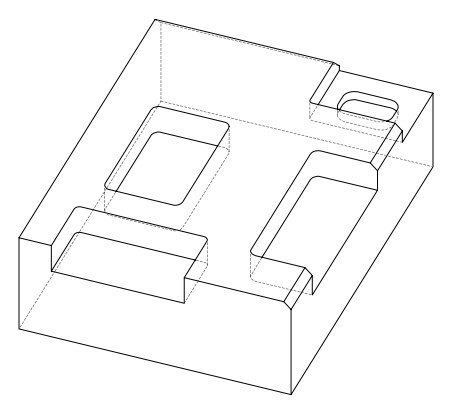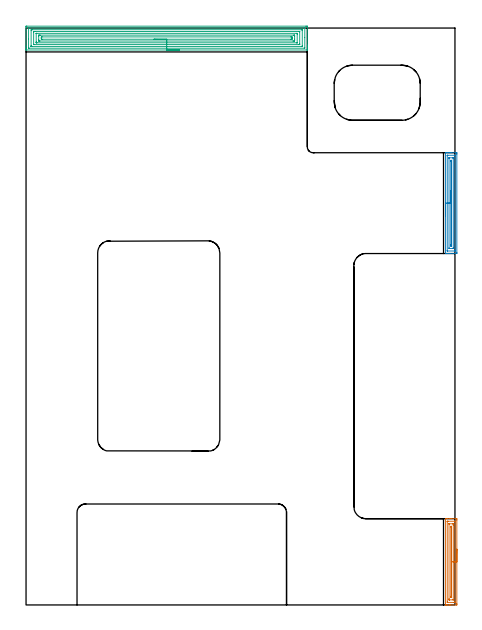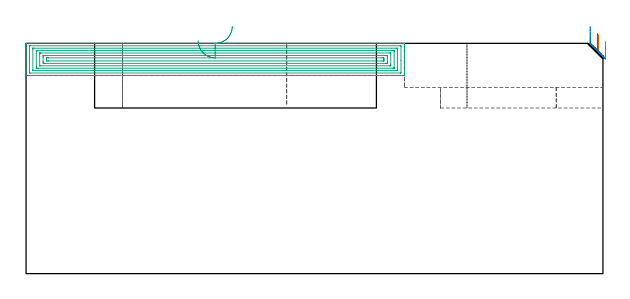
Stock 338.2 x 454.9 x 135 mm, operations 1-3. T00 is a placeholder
(PLAN: 8 operations, 4 tool changes, 242.4 min)
(1 AREA_MILL | FG_CHAMFER_SURFACE | UGT0205_001 | 2.35 min | 2975 mm3)
(2 AREA_MILL_1 | FG_CHAMFER_SURFACE_1 | UGT0205_001 | 2.72 min | 3660 mm3)
(3 AREA_MILL_2 | FG_CHAMFER_SURFACE_2 | UGT0205_001 | 12.74 min | 40567 mm3)
(4 MILL_CORNER_NOTCH_RECTANGULAR | CORNER_NOTCH_RECTANGULAR | NXT0201_009 | Follow Part, ap 2, ae 75% | 60.61 min | 294671 mm3)
(5 MILL_RECTANGULAR_POCKET | POCKET_RECTANGULAR_STRAIGHT | UGT0201_006 | Follow Part, ap 7, ae 75% | 0.74 min | 33139 mm3)
(6 MILL_RECTANGULAR_POCKET_1 | POCKET_RECTANGULAR_STRAIGHT_1 | NXT0201_012 | Follow Part, ap 4, ae 75% | 27.1 min | 602732 mm3)
(7 MILL_SLOT | SLOT_PARTIAL_RECTANGULAR | NXT0201_012 | Follow Part, ap 4, ae 75% | 60.02 min | 629794 mm3)
(8 MILL_SLOT_1 | SLOT_PARTIAL_RECTANGULAR_1 | NXT0201_011 | Follow Part, ap 3, ae 75% | 76.08 min | 497582 mm3)
(TOOL UGT0205_001 | Chamfer Mill 20 x 3 x 45 deg. | D20 FL50 Z2)
(TOOL NXT0201_009 | ENDMILL 8mm [2P460-0800-NA 1630] | D8 FL26 Z6)
(TOOL UGT0201_006 | End Mill 28 mm | D28 FL25 Z2)
(TOOL NXT0201_012 | ENDMILL 16mm [2P460-1600-NA 1630] | D16 FL38 Z6)
(TOOL NXT0201_011 | ENDMILL 12mm [2P460-1200-NA 1630] | D12 FL38 Z6)
(OP 1 AREA_MILL)
G17 G21 G94 G90
T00 M6
G54
G17 G0 G90 X339.7 Y44. S1061 M3
G43 Z145. H0
Z136.
G94 G1 Y43.962 Z135.128 F250.
Y43.848 Z134.263
Y43.659 Z133.412
Y43.397 Z132.58
Y43.063 Z131.774
Y42.66 Z131.
Y42.192 Z130.264
Y41.66 Z129.572
Y41.071 Z128.929
Y40.428 Z128.34
Y39.736 Z127.808
Y39. Z127.34
Y38.226 Z126.937
Y37.42 Z126.603
Y36.588 Z126.341
Y35.737 Z126.152
Y34.872 Z126.038
Y34. Z126.
Y0.96
X339.699 Y0.586 Z126.001
X339.694 Y0.075 Z126.003
X339.691 Y0.008 Z126.006
X339.186 Y0. Z126.51
X334.757 Z130.937
X334.15 Z131.547
X333.871 Z131.826
X332.099 Z133.596
X331.542 Z134.157
X331.023 Z134.676
X330.722 Z134.969
X330.703 Y0.008 Z134.988
X330.7 Y0.14 Z135.
Y67.86
X330.704 Y67.947 Z134.99
X330.718 Y67.976 Z134.974
X330.737 Y67.99 Z134.955
X331.023 Y68. Z134.676
X331.542 Z134.157
X332.099 Z133.596
X334.15 Z131.547
X334.757 Z130.937
X335.22 Z130.476
X338.883 Z126.814
X339.186 Y67.997 Z126.51
X339.691 Y67.992 Z126.005
X339.694 Y67.925 Z126.003
X339.699 Y67.414 Z126.001
X339.7 Y66.898 Z126.
Y34.
X338.286 Z127.414
Y2.383
X338.285 Y2.149 Z127.415
X338.283 Y2.04 Z127.417
X338.28 Y2.015 Z127.42
X338.278 Y2.01 Z127.422
X338.25 Y2.007 Z127.45
X338.146 Y2.003 Z127.554
X337.78 Y2. Z127.92
X337.415 Z128.285
X332.465 Y2.001 Z133.235
X332.242 Y2.004 Z133.458
X332.158 Y2.007 Z133.542
X332.126 Y2.01 Z133.574
X332.121 Y2.046 Z133.579
X332.114 Y2.368 Z133.586
Y65.617
X332.115 Y65.851 Z133.585
X332.117 Y65.96 Z133.583
X332.12 Y65.985 Z133.58
X332.122 Y65.99 Z133.578
X332.15 Y65.993 Z133.55
X332.254 Y65.997 Z133.446
X332.62 Y66. Z133.08
X332.985 Z132.715
X337.935 Z127.765
X338.158 Y65.997 Z127.542
X338.242 Y65.993 Z127.458
X338.274 Y65.991 Z127.426
X338.279 Y65.954 Z127.421
X338.286 Y65.632 Z127.414
Y34.
X336.872 Z128.828
X336.871 Y4.15 Z128.829
X336.87 Y4.064 Z128.83
X336.867 Y4.023 Z128.833
X336.864 Y4.01 Z128.836
X336.827 Y4.007 Z128.873
X336.677 Y4.001 Z129.023
X333.871 Y4. Z131.829
X333.722 Y4.001 Z131.978
X333.623 Y4.005 Z132.077
X333.546 Y4.01 Z132.154
X333.535 Y4.021 Z132.165
X333.533 Y4.036 Z132.167
X333.53 Y4.15 Z132.17
X333.529 Y4.494 Z132.171
X333.528 Y5.041 Z132.172
X333.529 Y63.85 Z132.171
X333.53 Y63.936 Z132.17
X333.533 Y63.977 Z132.167
X333.536 Y63.99 Z132.164
X333.573 Y63.993 Z132.127
X333.723 Y63.999 Z131.977
X336.529 Y64. Z129.171
X336.678 Y63.999 Z129.022
X336.777 Y63.995 Z128.923
X336.855 Y63.99 Z128.845
X336.865 Y63.979 Z128.835
X336.867 Y63.964 Z128.833
X336.87 Y63.85 Z128.83
X336.871 Y63.505 Z128.829
X336.872 Y62.959 Z128.828
Y34.
X335.457 Z130.243
Y6.305
X335.456 Y6.121 Z130.244
X335.452 Y6.033 Z130.248
X335.45 Y6.011 Z130.25
X335.434 Y6.008 Z130.266
X335.388 Y6.004 Z130.312
X335.2 Y6.002 Z130.5
X335.012 Y6.004 Z130.688
X334.966 Y6.008 Z130.734
X334.95 Y6.011 Z130.75
X334.948 Y6.034 Z130.752
X334.946 Y6.119 Z130.754
X334.943 Y6.636 Z130.757
Y6.823
Y61.364
X334.945 Y61.879 Z130.755
X334.948 Y61.967 Z130.752
X334.95 Y61.989 Z130.75
X334.966 Y61.992 Z130.734
X335.012 Y61.996 Z130.688
X335.2 Y61.998 Z130.5
X335.388 Y61.996 Z130.312
X335.434 Y61.992 Z130.266
X335.45 Y61.989 Z130.25
X335.452 Y61.967 Z130.248
X335.454 Y61.881 Z130.246
X335.457 Y61.364 Z130.243
Y61.177
Y34.
Y33.128 Z130.281
Y32.264 Z130.395
Y31.412 Z130.583
Y30.58 Z130.846
Y29.774 Z131.18
Y29. Z131.582
Y28.264 Z132.051
Y27.572 Z132.582
Y26.929 Z133.172
Y26.34 Z133.815
Y25.809 Z134.507
Y25.34 Z135.243
Y24.937 Z136.016
Y24.603 Z136.822
Y24.341 Z137.654
Y24.152 Z138.506
Y24.038 Z139.371
Y24. Z140.243
G0 Z145.
M5
M2
(OP 2 AREA_MILL_1)
G17 G21 G94 G90
T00 M6
G54
G17 G0 G90 X330.7 Y306.85 S1061 M3
G43 Z145. H0
G94 G1 Y306.888 Z144.128 F250.
Y307.002 Z143.263
Y307.191 Z142.412
Y307.453 Z141.58
Y307.787 Z140.774
Y308.19 Z140.
Y308.659 Z139.264
Y309.19 Z138.572
Y309.779 Z137.929
Y310.422 Z137.339
Y311.114 Z136.808
Y311.85 Z136.34
Y312.624 Z135.937
Y313.43 Z135.603
Y314.262 Z135.341
Y315.114 Z135.152
Y315.978 Z135.038
Y316.85 Z135.
Y356.47
X330.703 Y356.592 Z134.988
X330.721 Y356.6 Z134.97
X331.001 Z134.698
X331.733 Z133.966
X332.466 Z133.233
X332.985 Z132.711
X333.245 Z132.452
X333.871 Z131.826
X334.131 Z131.566
X334.757 Z130.937
X335.197 Z130.497
X338.873 Z126.823
X339.187 Y356.597 Z126.51
X339.691 Y356.592 Z126.005
X339.694 Y356.534 Z126.003
X339.699 Y356.024 Z126.001
X339.7 Y355.508 Z126.
Y278.05
X339.699 Y277.676 Z126.001
X339.694 Y277.166 Z126.003
X339.691 Y277.108 Z126.005
X339.187 Y277.1 Z126.51
X334.757 Z130.937
X334.131 Z131.566
X333.871 Z131.826
X333.245 Z132.452
X332.985 Z132.711
X332.466 Z133.233
X331.733 Z133.966
X331.001 Z134.698
X330.721 Z134.97
X330.703 Y277.108 Z134.988
X330.7 Y277.231 Z135.
Y316.85
X332.114 Z133.586
Y354.244
X332.117 Y354.463 Z133.583
X332.119 Y354.571 Z133.581
X332.121 Y354.589 Z133.579
X332.175 Y354.593 Z133.525
X332.276 Y354.596 Z133.424
X332.631 Y354.6 Z133.069
X337.946 Z127.754
X338.161 Y354.598 Z127.539
X338.237 Y354.594 Z127.463
X338.269 Y354.59 Z127.431
X338.279 Y354.584 Z127.421
X338.281 Y354.565 Z127.419
X338.284 Y354.463 Z127.416
X338.286 Y354.259 Z127.414
Y354.244
Y279.456
X338.283 Y279.238 Z127.417
X338.281 Y279.129 Z127.419
X338.279 Y279.111 Z127.421
X338.225 Y279.107 Z127.475
X338.124 Y279.104 Z127.576
X337.769 Y279.1 Z127.931
X332.454 Z133.246
X332.239 Y279.102 Z133.461
X332.163 Y279.105 Z133.537
X332.131 Y279.11 Z133.569
X332.121 Y279.116 Z133.579
X332.119 Y279.135 Z133.581
X332.116 Y279.237 Z133.584
X332.114 Y279.441 Z133.586
Y316.85
X333.528 Z132.172
X333.529 Y351.917 Z132.171
X333.53 Y352.463 Z132.17
X333.532 Y352.549 Z132.168
X333.535 Y352.583 Z132.165
X333.599 Y352.59 Z132.101
X333.736 Y352.599 Z131.964
X336.393 Y352.6 Z129.307
X336.529 Y352.597 Z129.171
X336.665 Y352.59 Z129.035
X336.865 Y352.569 Z128.835
X336.868 Y352.463 Z128.832
X336.871 Y352.119 Z128.829
X336.872 Y281.783 Z128.828
X336.87 Y281.237 Z128.83
X336.868 Y281.152 Z128.832
X336.865 Y281.117 Z128.835
X336.801 Y281.11 Z128.899
X336.664 Y281.101 Z129.036
X334.007 Y281.1 Z131.693
X333.871 Y281.103 Z131.829
X333.735 Y281.11 Z131.965
X333.535 Y281.131 Z132.165
X333.533 Y281.237 Z132.167
X333.529 Y281.581 Z132.171
X333.528 Y316.85 Z132.172
X334.943 Z130.757
Y349.792
X334.944 Y350.309 Z130.756
X334.946 Y350.493 Z130.754
X334.95 Y350.579 Z130.75
X334.956 Y350.591 Z130.744
X334.975 Y350.595 Z130.725
X335.02 Y350.598 Z130.68
X335.2 Y350.6 Z130.5
X335.38 Y350.598 Z130.32
X335.425 Y350.595 Z130.275
X335.444 Y350.591 Z130.256
X335.45 Y350.579 Z130.25
X335.453 Y350.496 Z130.247
X335.457 Y349.979 Z130.243
Y349.792
Y283.908
X335.456 Y283.391 Z130.244
X335.454 Y283.207 Z130.246
X335.45 Y283.121 Z130.25
X335.444 Y283.109 Z130.256
X335.425 Y283.105 Z130.275
X335.381 Y283.102 Z130.32
X335.2 Y283.101 Z130.5
X335.02 Y283.102 Z130.68
X334.975 Y283.105 Z130.725
X334.956 Y283.109 Z130.744
X334.95 Y283.121 Z130.75
X334.947 Y283.204 Z130.753
X334.943 Y283.721 Z130.757
Y283.908
Y316.85
Y317.722 Z130.795
Y318.587 Z130.909
Y319.438 Z131.098
Y320.27 Z131.36
Y321.076 Z131.694
Y321.85 Z132.097
Y322.586 Z132.566
Y323.278 Z133.097
Y323.921 Z133.686
Y324.51 Z134.329
Y325.042 Z135.022
Y325.51 Z135.757
Y325.913 Z136.531
Y326.247 Z137.337
Y326.509 Z138.169
Y326.698 Z139.021
Y326.812 Z139.886
Y326.85 Z140.757
G0 Z145.
M5
M2
(OP 3 AREA_MILL_2)
G17 G21 G94 G90
T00 M6
G54
G17 G0 G90 X120.9 Y437.6 S1061 M3
G43 Z145. H0
G94 G1 X120.862 Z144.128 F250.
X120.748 Z143.263
X120.559 Z142.412
X120.297 Z141.58
X119.963 Z140.774
X119.56 Z140.
X119.092 Z139.264
X118.56 Z138.572
X117.971 Z137.929
X117.328 Z137.34
X116.636 Z136.808
X115.9 Z136.34
X115.126 Z135.937
X114.32 Z135.603
X113.488 Z135.341
X112.636 Z135.152
X111.772 Z135.038
X110.9 Z135.
X0.167
X0.01 Y437.603 Z134.988
X0.007 Y437.631 Z134.961
X0. Y437.996 Z134.604
Y438.354 Z134.245
Y439.017 Z133.578
Y440.235 Z132.362
Y440.791 Z131.804
Y453.223 Z119.375
Y455.592 Z117.005
X0.002 Y455.87 Z116.727
X0.008 Y456.392 Z116.206
X0.086 Y456.394 Z116.203
X0.613 Y456.4 Z116.2
X220.654
X221.187 Y456.399 Z116.201
X221.714 Y456.394 Z116.203
X221.792 Y456.392 Z116.206
X221.796 Y455.87 Z116.727
X221.8 Y455.261 Z117.336
Y441.4 Z131.195
Y440.791 Z131.804
Y440.235 Z132.362
Y439.904 Z132.692
Y439.348 Z133.248
Y439.017 Z133.578
Y438.354 Z134.245
Y437.996 Z134.604
Y437.632 Z134.959
X221.791 Y437.602 Z134.988
X221.633 Y437.6 Z135.
X110.9
Y439.014 Z133.586
X2.402
X2.01 Y439.017 Z133.583
X2.001 Y439.412 Z133.188
X2. Y446.311 Z126.289
X2.001 Y454.492 Z118.108
X2.01 Y454.983 Z117.617
X2.397 Y454.986 Z117.614
X219.398
X219.79 Y454.983 Z117.617
X219.799 Y454.588 Z118.012
X219.8 Y447.49 Z125.11
X219.799 Y439.508 Z133.092
X219.79 Y439.017 Z133.583
X219.403 Y439.014 Z133.586
X110.9
Y440.428 Z132.172
X4.55 Y440.429 Z132.171
X4.185 Y440.43 Z132.17
X4.064 Y440.432 Z132.168
X4.024 Y440.435 Z132.165
X4.01 Y440.443 Z132.157
X4.006 Y440.484 Z132.116
X4.002 Y440.607 Z131.993
X4. Y440.791 Z131.809
Y440.975 Z131.625
X4.001 Y453.209 Z119.391
X4.003 Y453.39 Z119.21
X4.013 Y453.564 Z119.036
X4.185 Y453.567 Z119.033
X4.714 Y453.571 Z119.029
X217.25
X217.615 Y453.57 Z119.03
X217.736 Y453.567 Z119.033
X217.776 Y453.565 Z119.035
X217.79 Y453.557 Z119.043
X217.794 Y453.516 Z119.084
X217.798 Y453.393 Z119.207
X217.8 Y453.209 Z119.391
Y453.025 Z119.575
X217.799 Y440.791 Z131.809
X217.797 Y440.61 Z131.99
X217.787 Y440.435 Z132.165
X217.615 Y440.433 Z132.167
X217.086 Y440.429 Z132.171
X110.9 Y440.428 Z132.172
Y441.843 Z130.757
X6.698
X6.093 Y441.846 Z130.754
X6.024 Y441.849 Z130.751
X6.01 Y441.851 Z130.749
X6.007 Y441.871 Z130.729
X6.003 Y441.922 Z130.678
X6.001 Y442.126 Z130.474
X6. Y451.407 Z121.193
X6.001 Y451.864 Z120.736
X6.005 Y452.079 Z120.521
X6.009 Y452.132 Z120.468
X6.012 Y452.151 Z120.449
X6.034 Y452.152 Z120.448
X6.14 Y452.155 Z120.445
X6.864 Y452.157 Z120.443
X7.03
X215.102
X215.707 Y452.153 Z120.447
X215.776 Y452.151 Z120.449
X215.79 Y452.149 Z120.451
X215.793 Y452.129 Z120.471
X215.797 Y452.078 Z120.522
X215.799 Y451.873 Z120.727
X215.8 Y442.593 Z130.007
X215.799 Y442.136 Z130.464
X215.795 Y441.921 Z130.679
X215.791 Y441.868 Z130.732
X215.788 Y441.849 Z130.751
X215.766 Y441.848 Z130.752
X215.66 Y441.845 Z130.755
X214.936 Y441.843 Z130.757
X214.77
X110.9
Y443.257 Z129.343
X8.65
X8.454 Y443.258 Z129.342
X8.062 Y443.263 Z129.337
X8.016 Y443.264 Z129.336
X8.01 Y443.273 Z129.327
X8.005 Y443.303 Z129.297
X8.002 Y443.36 Z129.24
X8. Y443.452 Z129.148
Y444.098 Z128.502
X8.001 Y450.548 Z122.052
X8.003 Y450.71 Z121.89
X8.006 Y450.729 Z121.871
X8.008 Y450.734 Z121.866
X8.024 Y450.736 Z121.864
X8.127 Y450.741 Z121.859
X8.258 Y450.742 Z121.858
X8.454 Y450.743 Z121.857
X213.15
X213.346 Y450.742 Z121.858
X213.738 Y450.737 Z121.863
X213.784 Y450.736 Z121.864
X213.79 Y450.727 Z121.873
X213.795 Y450.697 Z121.903
X213.798 Y450.64 Z121.96
X213.8 Y450.548 Z122.052
Y449.902 Z122.698
X213.799 Y443.452 Z129.148
X213.797 Y443.29 Z129.31
X213.794 Y443.271 Z129.329
X213.792 Y443.266 Z129.334
X213.776 Y443.264 Z129.336
X213.673 Y443.259 Z129.341
X213.542 Y443.258 Z129.342
X213.346 Y443.257 Z129.343
X110.9
Y444.671 Z127.929
X10.994 Y444.672 Z127.928
X10.436 Y444.675 Z127.925
X10.095 Y444.678 Z127.922
X10.01 Y444.689 Z127.911
X10.004 Y444.768 Z127.832
X10.001 Y445.226 Z127.374
X10. Y445.659 Z126.941
Y448.32 Z124.28
X10.004 Y448.774 Z123.826
X10.009 Y449.199 Z123.401
X10.026 Y449.322 Z123.278
X10.157 Y449.324 Z123.276
X10.436 Y449.327 Z123.273
X10.771 Y449.328 Z123.272
X11.329 Y449.329 Z123.271
X210.806 Y449.328 Z123.272
X211.364 Y449.325 Z123.275
X211.705 Y449.322 Z123.278
X211.79 Y449.311 Z123.289
X211.796 Y449.232 Z123.368
X211.799 Y448.774 Z123.826
X211.8 Y448.341 Z124.259
Y446.113 Z126.487
Y445.68 Z126.92
X211.796 Y445.226 Z127.374
X211.791 Y444.801 Z127.799
X211.774 Y444.678 Z127.922
X211.643 Y444.676 Z127.924
X211.364 Y444.673 Z127.927
X211.029 Y444.671 Z127.929
X210.471
X110.9
Y446.085 Z126.515
X13.115
X12.248 Y446.087 Z126.513
X12.222 Y446.089 Z126.511
X12.01 Y446.113 Z126.487
X12.004 Y446.33 Z126.27
X12.001 Y447. Z125.6
Y447.219 Z125.381
X12.01 Y447.887 Z124.713
X12.198 Y447.911 Z124.689
X12.222 Y447.912 Z124.688
X13.088 Y447.915 Z124.685
X208.657
X209.552 Y447.913 Z124.687
X209.578 Y447.911 Z124.689
X209.79 Y447.887 Z124.713
X209.796 Y447.67 Z124.93
X209.799 Y447. Z125.6
Y446.78 Z125.82
X209.79 Y446.113 Z126.487
X209.602 Y446.089 Z126.511
X209.578 Y446.088 Z126.512
X208.712 Y446.085 Z126.515
X110.9
X110.028 Z126.553
X109.164 Z126.667
X108.312 Z126.855
X107.48 Z127.118
X106.674 Z127.452
X105.9 Z127.854
X105.164 Z128.323
X104.472 Z128.854
X103.829 Z129.444
X103.24 Z130.087
X102.708 Z130.779
X102.24 Z131.515
X101.837 Z132.289
X101.503 Z133.095
X101.241 Z133.927
X101.052 Z134.778
X100.938 Z135.643
X100.9 Z136.515
G0 Z145.
M5
M2
